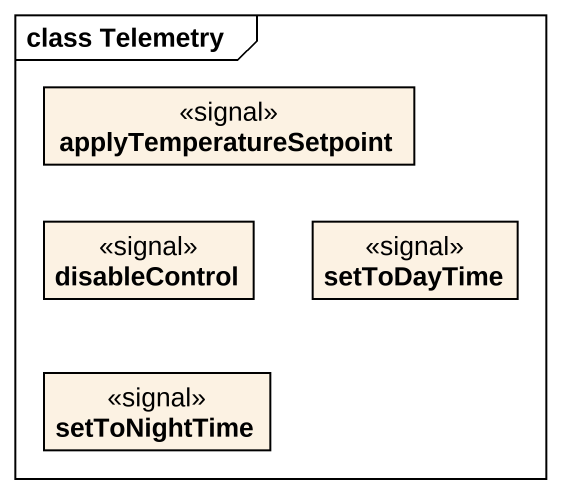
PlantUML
@startuml
mainframe class Telemetry
hide circle
hide empty members
class applyTemperatureSetpoint <<signal>>
class disableControl <<signal>>
class setToDayTime <<signal>>
class setToNightTime <<signal>>
@enduml
